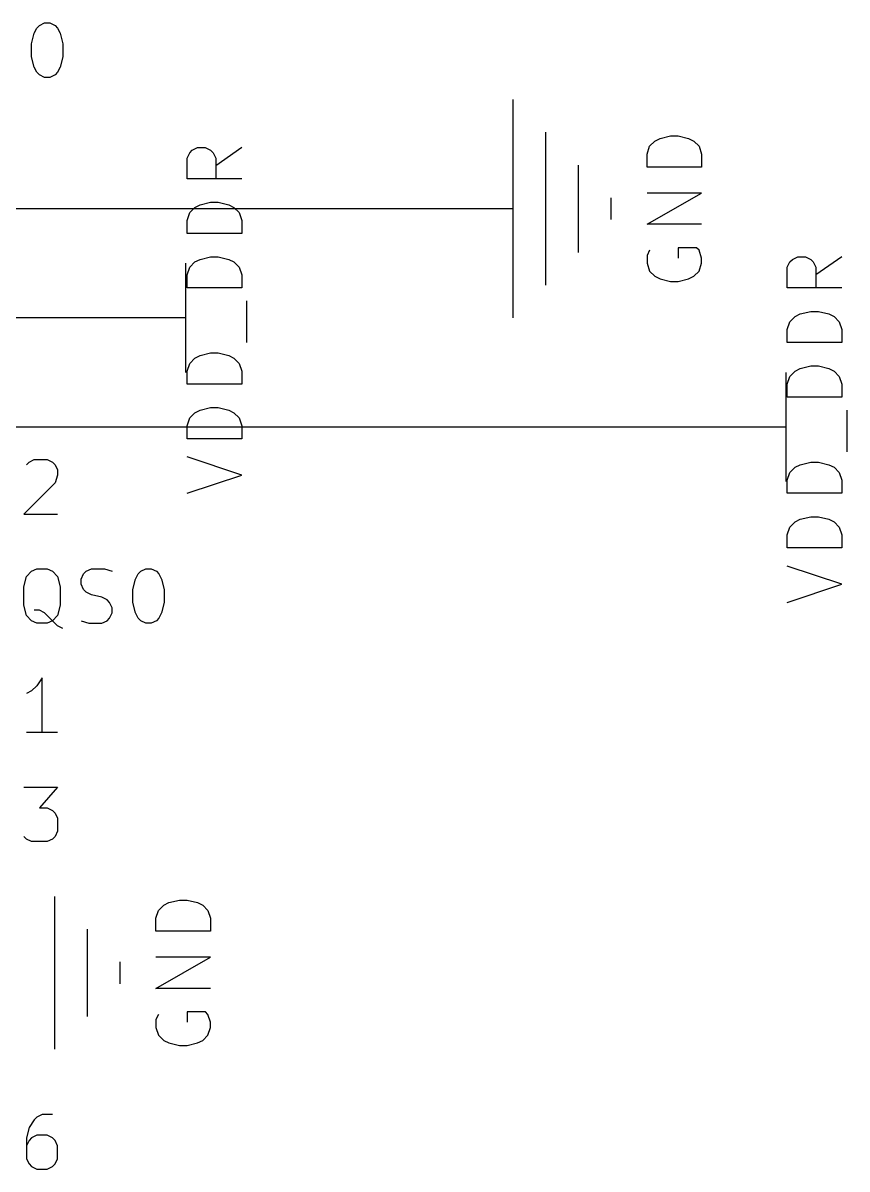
# Model space of a CAD drawing. Header units: millimetres. Extents: x 3 to 246, y -195 to -4.
# Drawn here: x 88.92 to 108.1, y -101.09 to -74.42 of the extents above; entities that cross this region are included whole.
import ezdxf

# ---------------------------------------------------------------- set-up
doc = ezdxf.new("R2010")
doc.units = ezdxf.units.MM
for name, color, linetype in [('GREENSIXTYFIVE', 129, 'CONTINUOUS'), ('LIGHTGREEN', 92, 'CONTINUOUS'), ('RED', 14, 'CONTINUOUS'), ('REDSIX', 19, 'CONTINUOUS')]:
    doc.layers.add(name, color=color, linetype=linetype)

msp = doc.modelspace()

# ---------------------------------------------------------------- linework, layer by layer
at = {"layer": 'GREENSIXTYFIVE', "linetype": 'CONTINUOUS'}
for p, q in [((103.7516, -77.1069), (103.9935, -77.0465)), ((103.7516, -77.1069), (103.9935, -77.0465)), ((103.9935, -77.0465), (104.1749, -77.0465)), ((103.9935, -77.0465), (104.1749, -77.0465)), ((104.1749, -77.0465), (104.4168, -77.1069)), ((104.1749, -77.0465), (104.4168, -77.1069)), ((92.8649, -77.3792), (92.9858, -77.3188)), ((92.9858, -77.3188), (93.1673, -77.3188)), ((93.1673, -77.3188), (93.2882, -77.3792)), ((94.0139, -77.3188), (93.4092, -77.7421)), ((103.4492, -77.4698), (103.5097, -77.2884)), ((103.4492, -77.4698), (103.5097, -77.2884)), ((103.5097, -77.2884), (103.6307, -77.1674)), ((103.5097, -77.2884), (103.6307, -77.1674)), ((103.6307, -77.1674), (103.7516, -77.1069)), ((103.6307, -77.1674), (103.7516, -77.1069)), ((104.4168, -77.1069), (104.5378, -77.1674)), ((104.4168, -77.1069), (104.5378, -77.1674)), ((104.5378, -77.1674), (104.6588, -77.2884)), ((104.5378, -77.1674), (104.6588, -77.2884)), ((104.6588, -77.2884), (104.7192, -77.4698)), ((104.6588, -77.2884), (104.7192, -77.4698)), ((92.7439, -77.5607), (92.8044, -77.4397)), ((92.7439, -78.0445), (92.7439, -77.5607)), ((92.8044, -77.4397), (92.8649, -77.3792)), ((93.2882, -77.3792), (93.3487, -77.4397)), ((93.3487, -77.4397), (93.4092, -77.5607)), ((93.4092, -77.5607), (93.4092, -78.0445)), ((103.4492, -77.7722), (103.4492, -77.4698)), ((103.4492, -77.7722), (103.4492, -77.4698)), ((104.7192, -77.4698), (104.7192, -77.7722)), ((104.7192, -77.4698), (104.7192, -77.7722)), ((104.7192, -77.7722), (103.4492, -77.7722)), ((104.7192, -77.7722), (103.4492, -77.7722)), ((94.0139, -78.0445), (92.7439, -78.0445)), ((103.4492, -79.1027), (104.7192, -78.377)), ((104.7192, -78.377), (103.4492, -78.377)), ((103.4492, -79.1027), (104.7192, -78.377)), ((104.7192, -78.377), (103.4492, -78.377)), ((92.9254, -78.7097), (93.0463, -78.6492)), ((93.0463, -78.6492), (93.2882, -78.5888)), ((93.2882, -78.5888), (93.4696, -78.5888)), ((93.4696, -78.5888), (93.7115, -78.6492)), ((93.7115, -78.6492), (93.8325, -78.7097)), ((92.7439, -79.0121), (92.8044, -78.8307)), ((92.8044, -78.8307), (92.9254, -78.7097)), ((93.8325, -78.7097), (93.9535, -78.8307)), ((93.9535, -78.8307), (94.0139, -79.0121)), ((92.7439, -79.3145), (92.7439, -79.0121)), ((94.0139, -79.0121), (94.0139, -79.3145)), ((104.7192, -79.1027), (103.4492, -79.1027)), ((104.7192, -79.1027), (103.4492, -79.1027)), ((94.0139, -79.3145), (92.7439, -79.3145)), ((103.5097, -79.7074), (103.4492, -79.8284)), ((103.5097, -79.7074), (103.4492, -79.8284)), ((104.5983, -79.647), (104.1749, -79.647)), ((104.1749, -79.647), (104.1749, -79.8889)), ((104.5983, -79.647), (104.1749, -79.647)), ((104.1749, -79.647), (104.1749, -79.8889)), ((104.6588, -79.7074), (104.5983, -79.647)), ((104.6588, -79.7074), (104.5983, -79.647)), ((104.7192, -79.8889), (104.6588, -79.7074)), ((104.7192, -79.8889), (104.6588, -79.7074)), ((92.8044, -80.1007), (92.9254, -79.9797)), ((92.9254, -79.9797), (93.0463, -79.9192)), ((93.0463, -79.9192), (93.2882, -79.8588)), ((93.2882, -79.8588), (93.4696, -79.8588)), ((93.4696, -79.8588), (93.7115, -79.9192)), ((93.7115, -79.9192), (93.8325, -79.9797)), ((93.8325, -79.9797), (93.9535, -80.1007)), ((103.4492, -79.8284), (103.4492, -80.0098)), ((103.4492, -79.8284), (103.4492, -80.0098)), ((103.4492, -80.0098), (103.5097, -80.1912)), ((103.4492, -80.0098), (103.5097, -80.1912)), ((104.6588, -80.1912), (104.7192, -80.0098)), ((104.6588, -80.1912), (104.7192, -80.0098)), ((104.7192, -80.0098), (104.7192, -79.8889)), ((104.7192, -80.0098), (104.7192, -79.8889)), ((106.7139, -80.1007), (106.7744, -79.9797)), ((106.7139, -80.1007), (106.7744, -79.9797)), ((106.7744, -79.9797), (106.8349, -79.9192)), ((106.7744, -79.9797), (106.8349, -79.9192)), ((106.8349, -79.9192), (106.9558, -79.8588)), ((106.8349, -79.9192), (106.9558, -79.8588)), ((106.9558, -79.8588), (107.1373, -79.8588)), ((106.9558, -79.8588), (107.1373, -79.8588)), ((107.1373, -79.8588), (107.2582, -79.9192)), ((107.1373, -79.8588), (107.2582, -79.9192)), ((107.2582, -79.9192), (107.3187, -79.9797)), ((107.2582, -79.9192), (107.3187, -79.9797)), ((107.3187, -79.9797), (107.3792, -80.1007)), ((107.3187, -79.9797), (107.3792, -80.1007)), ((107.9839, -79.8588), (107.3792, -80.2821)), ((107.9839, -79.8588), (107.3792, -80.2821)), ((92.7439, -80.2821), (92.8044, -80.1007)), ((93.9535, -80.1007), (94.0139, -80.2821)), ((103.5097, -80.1912), (103.6307, -80.3122)), ((103.5097, -80.1912), (103.6307, -80.3122)), ((104.5378, -80.3122), (104.6588, -80.1912)), ((104.5378, -80.3122), (104.6588, -80.1912)), ((106.7139, -80.5845), (106.7139, -80.1007)), ((106.7139, -80.5845), (106.7139, -80.1007)), ((107.3792, -80.1007), (107.3792, -80.5845)), ((107.3792, -80.1007), (107.3792, -80.5845)), ((92.7439, -80.5845), (92.7439, -80.2821)), ((94.0139, -80.2821), (94.0139, -80.5845)), ((103.6307, -80.3122), (103.7516, -80.3727)), ((103.6307, -80.3122), (103.7516, -80.3727)), ((103.7516, -80.3727), (103.9935, -80.4331)), ((103.7516, -80.3727), (103.9935, -80.4331)), ((103.9935, -80.4331), (104.1749, -80.4331)), ((103.9935, -80.4331), (104.1749, -80.4331)), ((104.1749, -80.4331), (104.4168, -80.3727)), ((104.1749, -80.4331), (104.4168, -80.3727)), ((104.4168, -80.3727), (104.5378, -80.3122)), ((104.4168, -80.3727), (104.5378, -80.3122)), ((94.0139, -80.5845), (92.7439, -80.5845)), ((107.9839, -80.5845), (106.7139, -80.5845)), ((107.9839, -80.5845), (106.7139, -80.5845)), ((94.1349, -81.8545), (94.1349, -80.8868)), ((106.7744, -81.3707), (106.8954, -81.2497)), ((106.7744, -81.3707), (106.8954, -81.2497)), ((106.8954, -81.2497), (107.0163, -81.1892)), ((106.8954, -81.2497), (107.0163, -81.1892)), ((107.0163, -81.1892), (107.2582, -81.1288)), ((107.0163, -81.1892), (107.2582, -81.1288)), ((107.2582, -81.1288), (107.4396, -81.1288)), ((107.2582, -81.1288), (107.4396, -81.1288)), ((107.4396, -81.1288), (107.6815, -81.1892)), ((107.4396, -81.1288), (107.6815, -81.1892)), ((107.6815, -81.1892), (107.8025, -81.2497)), ((107.6815, -81.1892), (107.8025, -81.2497)), ((107.8025, -81.2497), (107.9235, -81.3707)), ((107.8025, -81.2497), (107.9235, -81.3707)), ((106.7139, -81.5521), (106.7744, -81.3707)), ((106.7139, -81.5521), (106.7744, -81.3707)), ((106.7139, -81.8545), (106.7139, -81.5521)), ((106.7139, -81.8545), (106.7139, -81.5521)), ((107.9235, -81.3707), (107.9839, -81.5521)), ((107.9235, -81.3707), (107.9839, -81.5521)), ((107.9839, -81.5521), (107.9839, -81.8545)), ((107.9839, -81.5521), (107.9839, -81.8545)), ((107.9839, -81.8545), (106.7139, -81.8545)), ((107.9839, -81.8545), (106.7139, -81.8545)), ((93.0463, -82.1568), (93.2882, -82.0964)), ((93.2882, -82.0964), (93.4696, -82.0964)), ((93.4696, -82.0964), (93.7115, -82.1568)), ((92.7439, -82.5197), (92.8044, -82.3383)), ((92.8044, -82.3383), (92.9254, -82.2173)), ((92.9254, -82.2173), (93.0463, -82.1568)), ((93.7115, -82.1568), (93.8325, -82.2173)), ((93.8325, -82.2173), (93.9535, -82.3383)), ((93.9535, -82.3383), (94.0139, -82.5197)), ((107.0163, -82.4592), (107.2582, -82.3988)), ((107.0163, -82.4592), (107.2582, -82.3988)), ((107.2582, -82.3988), (107.4396, -82.3988)), ((107.2582, -82.3988), (107.4396, -82.3988)), ((107.4396, -82.3988), (107.6815, -82.4592)), ((107.4396, -82.3988), (107.6815, -82.4592)), ((92.7439, -82.8221), (92.7439, -82.5197)), ((94.0139, -82.5197), (94.0139, -82.8221)), ((106.7139, -82.8221), (106.7744, -82.6407)), ((106.7139, -82.8221), (106.7744, -82.6407)), ((106.7744, -82.6407), (106.8954, -82.5197)), ((106.7744, -82.6407), (106.8954, -82.5197)), ((106.8954, -82.5197), (107.0163, -82.4592)), ((106.8954, -82.5197), (107.0163, -82.4592)), ((107.6815, -82.4592), (107.8025, -82.5197)), ((107.6815, -82.4592), (107.8025, -82.5197)), ((107.8025, -82.5197), (107.9235, -82.6407)), ((107.8025, -82.5197), (107.9235, -82.6407)), ((107.9235, -82.6407), (107.9839, -82.8221)), ((107.9235, -82.6407), (107.9839, -82.8221)), ((94.0139, -82.8221), (92.7439, -82.8221)), ((106.7139, -83.1245), (106.7139, -82.8221)), ((106.7139, -83.1245), (106.7139, -82.8221)), ((107.9839, -82.8221), (107.9839, -83.1245)), ((107.9839, -82.8221), (107.9839, -83.1245)), ((107.9839, -83.1245), (106.7139, -83.1245)), ((107.9839, -83.1245), (106.7139, -83.1245)), ((92.9254, -83.4873), (93.0463, -83.4268)), ((93.0463, -83.4268), (93.2882, -83.3664)), ((93.2882, -83.3664), (93.4696, -83.3664)), ((93.4696, -83.3664), (93.7115, -83.4268)), ((93.7115, -83.4268), (93.8325, -83.4873)), ((108.1049, -84.3945), (108.1049, -83.4268)), ((108.1049, -84.3945), (108.1049, -83.4268)), ((92.7439, -83.7897), (92.8044, -83.6083)), ((92.8044, -83.6083), (92.9254, -83.4873)), ((93.8325, -83.4873), (93.9535, -83.6083)), ((93.9535, -83.6083), (94.0139, -83.7897)), ((92.7439, -84.0921), (92.7439, -83.7897)), ((94.0139, -83.7897), (94.0139, -84.0921)), ((94.0139, -84.0921), (92.7439, -84.0921)), ((94.0139, -84.9388), (92.7439, -84.5154)), ((106.7744, -84.8783), (106.8954, -84.7573)), ((106.7744, -84.8783), (106.8954, -84.7573)), ((106.8954, -84.7573), (107.0163, -84.6968)), ((106.8954, -84.7573), (107.0163, -84.6968)), ((107.0163, -84.6968), (107.2582, -84.6364)), ((107.0163, -84.6968), (107.2582, -84.6364)), ((107.2582, -84.6364), (107.4396, -84.6364)), ((107.2582, -84.6364), (107.4396, -84.6364)), ((107.4396, -84.6364), (107.6815, -84.6968)), ((107.4396, -84.6364), (107.6815, -84.6968)), ((107.6815, -84.6968), (107.8025, -84.7573)), ((107.6815, -84.6968), (107.8025, -84.7573)), ((107.8025, -84.7573), (107.9235, -84.8783)), ((107.8025, -84.7573), (107.9235, -84.8783)), ((92.7439, -85.3621), (94.0139, -84.9388)), ((106.7139, -85.0597), (106.7744, -84.8783)), ((106.7139, -85.0597), (106.7744, -84.8783)), ((106.7139, -85.3621), (106.7139, -85.0597)), ((106.7139, -85.3621), (106.7139, -85.0597)), ((107.9235, -84.8783), (107.9839, -85.0597)), ((107.9235, -84.8783), (107.9839, -85.0597)), ((107.9839, -85.0597), (107.9839, -85.3621)), ((107.9839, -85.0597), (107.9839, -85.3621)), ((107.9839, -85.3621), (106.7139, -85.3621)), ((107.9839, -85.3621), (106.7139, -85.3621)), ((106.7744, -86.1483), (106.8954, -86.0273)), ((106.7744, -86.1483), (106.8954, -86.0273)), ((106.8954, -86.0273), (107.0163, -85.9668)), ((106.8954, -86.0273), (107.0163, -85.9668)), ((107.0163, -85.9668), (107.2582, -85.9064)), ((107.0163, -85.9668), (107.2582, -85.9064)), ((107.2582, -85.9064), (107.4396, -85.9064)), ((107.2582, -85.9064), (107.4396, -85.9064)), ((107.4396, -85.9064), (107.6815, -85.9668)), ((107.4396, -85.9064), (107.6815, -85.9668)), ((107.6815, -85.9668), (107.8025, -86.0273)), ((107.6815, -85.9668), (107.8025, -86.0273)), ((107.8025, -86.0273), (107.9235, -86.1483)), ((107.8025, -86.0273), (107.9235, -86.1483)), ((106.7139, -86.3297), (106.7744, -86.1483)), ((106.7139, -86.3297), (106.7744, -86.1483)), ((106.7139, -86.6321), (106.7139, -86.3297)), ((106.7139, -86.6321), (106.7139, -86.3297)), ((107.9235, -86.1483), (107.9839, -86.3297)), ((107.9235, -86.1483), (107.9839, -86.3297)), ((107.9839, -86.3297), (107.9839, -86.6321)), ((107.9839, -86.3297), (107.9839, -86.6321)), ((107.9839, -86.6321), (106.7139, -86.6321)), ((107.9839, -86.6321), (106.7139, -86.6321)), ((107.9839, -87.4788), (106.7139, -87.0554)), ((107.9839, -87.4788), (106.7139, -87.0554)), ((106.7139, -87.9021), (107.9839, -87.4788)), ((106.7139, -87.9021), (107.9839, -87.4788)), ((92.2007, -94.9474), (92.3216, -94.8869)), ((92.3216, -94.8869), (92.5635, -94.8265)), ((92.5635, -94.8265), (92.7449, -94.8265)), ((92.7449, -94.8265), (92.9868, -94.8869)), ((92.9868, -94.8869), (93.1078, -94.9474)), ((92.0192, -95.2498), (92.0797, -95.0684)), ((92.0797, -95.0684), (92.2007, -94.9474)), ((93.1078, -94.9474), (93.2288, -95.0684)), ((93.2288, -95.0684), (93.2892, -95.2498)), ((92.0192, -95.5522), (92.0192, -95.2498)), ((93.2892, -95.2498), (93.2892, -95.5522)), ((93.2892, -95.5522), (92.0192, -95.5522)), ((92.0192, -96.8827), (93.2892, -96.157)), ((93.2892, -96.157), (92.0192, -96.157)), ((93.2892, -96.8827), (92.0192, -96.8827)), ((92.0797, -97.4874), (92.0192, -97.6084)), ((92.0192, -97.6084), (92.0192, -97.7898)), ((93.1683, -97.427), (92.7449, -97.427)), ((92.7449, -97.427), (92.7449, -97.6689)), ((93.2288, -97.4874), (93.1683, -97.427)), ((93.2892, -97.6689), (93.2288, -97.4874)), ((92.0192, -97.7898), (92.0797, -97.9712)), ((93.2288, -97.9712), (93.2892, -97.7898)), ((93.2892, -97.7898), (93.2892, -97.6689)), ((92.0797, -97.9712), (92.2007, -98.0922)), ((92.2007, -98.0922), (92.3216, -98.1527)), ((92.9868, -98.1527), (93.1078, -98.0922)), ((93.1078, -98.0922), (93.2288, -97.9712)), ((92.3216, -98.1527), (92.5635, -98.2131)), ((92.5635, -98.2131), (92.7449, -98.2131)), ((92.7449, -98.2131), (92.9868, -98.1527))]:
    msp.add_line(p, q, dxfattribs=at)
at = {"layer": 'LIGHTGREEN', "linetype": 'CONTINUOUS'}
for p, q in [((97.79, -78.74), (69.85, -78.74)), ((90.17, -81.28), (69.85, -81.28)), ((104.14, -83.82), (69.85, -83.82))]:
    msp.add_line(p, q, dxfattribs=at)
at = {"layer": 'RED', "linetype": 'CONTINUOUS'}
for p, q in [((100.33, -81.28), (100.33, -76.2)), ((101.092, -80.518), (101.092, -76.962)), ((101.854, -79.756), (101.854, -77.724)), ((102.616, -78.994), (102.616, -78.486)), ((100.33, -78.74), (97.79, -78.74)), ((100.33, -78.74), (97.79, -78.74)), ((92.71, -80.01), (92.71, -82.55)), ((91.44, -81.28), (90.17, -81.28)), ((92.71, -81.28), (91.44, -81.28)), ((106.68, -82.55), (106.68, -85.09)), ((105.41, -83.82), (104.14, -83.82)), ((105.41, -83.82), (104.14, -83.82)), ((106.68, -83.82), (105.41, -83.82)), ((89.662, -98.298), (89.662, -94.742)), ((90.424, -97.536), (90.424, -95.504)), ((91.186, -96.774), (91.186, -96.266))]:
    msp.add_line(p, q, dxfattribs=at)
at = {"layer": 'REDSIX', "linetype": 'CONTINUOUS'}
for p, q in [((89.1253, -74.9007), (89.1857, -74.6588)), ((89.1857, -74.6588), (89.2462, -74.5379)), ((89.2462, -74.5379), (89.3067, -74.4774)), ((89.3067, -74.4774), (89.4276, -74.4169)), ((89.4276, -74.4169), (89.5486, -74.4169)), ((89.5486, -74.4169), (89.6695, -74.4774)), ((89.6695, -74.4774), (89.73, -74.5379)), ((89.73, -74.5379), (89.7905, -74.6588)), ((89.7905, -74.6588), (89.851, -74.9007)), ((89.1253, -75.2031), (89.1253, -74.9007)), ((89.851, -74.9007), (89.851, -75.2031)), ((89.1857, -75.445), (89.1253, -75.2031)), ((89.851, -75.2031), (89.7905, -75.445)), ((89.2462, -75.566), (89.1857, -75.445)), ((89.7905, -75.445), (89.73, -75.566)), ((89.3067, -75.6265), (89.2462, -75.566)), ((89.4276, -75.6869), (89.3067, -75.6265)), ((89.5486, -75.6869), (89.4276, -75.6869)), ((89.6695, -75.6265), (89.5486, -75.6869)), ((89.73, -75.566), (89.6695, -75.6265)), ((89.0044, -84.6979), (89.0648, -84.6374)), ((89.0648, -84.6374), (89.1858, -84.5769)), ((89.1858, -84.5769), (89.4882, -84.5769)), ((89.4882, -84.5769), (89.6091, -84.6374)), ((89.6091, -84.6374), (89.6696, -84.6979)), ((89.6696, -84.6979), (89.7301, -84.8188)), ((89.7301, -84.9398), (89.6696, -85.1212)), ((89.7301, -84.8188), (89.7301, -84.9398)), ((89.6696, -85.1212), (88.9439, -85.8469)), ((88.9439, -85.8469), (89.7301, -85.8469)), ((89.0043, -87.2984), (89.1253, -87.1774)), ((89.1253, -87.1774), (89.2462, -87.1169)), ((89.2462, -87.1169), (89.4881, -87.1169)), ((89.4881, -87.1169), (89.6091, -87.1774)), ((89.6091, -87.1774), (89.73, -87.2984)), ((90.3348, -87.2379), (90.3953, -87.1774)), ((90.3953, -87.1774), (90.5163, -87.1169)), ((90.5163, -87.1169), (90.8186, -87.1169)), ((90.8186, -87.1169), (91.0001, -87.1774)), ((91.6048, -87.2379), (91.6653, -87.1774)), ((91.6653, -87.1774), (91.7862, -87.1169)), ((91.7862, -87.1169), (91.9072, -87.1169)), ((91.9072, -87.1169), (92.0281, -87.1774)), ((92.0281, -87.1774), (92.0886, -87.2379)), ((88.9439, -87.5403), (89.0043, -87.2984)), ((89.73, -87.2984), (89.7905, -87.5403)), ((90.2744, -87.3588), (90.3348, -87.2379)), ((90.2744, -87.4798), (90.2744, -87.3588)), ((91.4839, -87.6007), (91.5443, -87.3588)), ((91.5443, -87.3588), (91.6048, -87.2379)), ((92.0886, -87.2379), (92.1491, -87.3588)), ((92.1491, -87.3588), (92.2096, -87.6007)), ((88.9439, -87.9636), (88.9439, -87.5403)), ((89.7905, -87.5403), (89.7905, -87.9636)), ((90.3348, -87.6007), (90.2744, -87.4798)), ((90.3953, -87.6612), (90.3348, -87.6007)), ((90.5163, -87.7217), (90.3953, -87.6612)), ((90.7582, -87.7822), (90.5163, -87.7217)), ((91.4839, -87.9031), (91.4839, -87.6007)), ((92.2096, -87.6007), (92.2096, -87.9031)), ((89.0043, -88.2055), (88.9439, -87.9636)), ((89.7905, -87.9636), (89.73, -88.2055)), ((90.8791, -87.8426), (90.7582, -87.7822)), ((90.9396, -87.9031), (90.8791, -87.8426)), ((91.0001, -88.0241), (90.9396, -87.9031)), ((91.5443, -88.145), (91.4839, -87.9031)), ((92.2096, -87.9031), (92.1491, -88.145)), ((89.1253, -88.3265), (89.0043, -88.2055)), ((89.3067, -88.0845), (89.1858, -88.0845)), ((89.4277, -88.145), (89.3067, -88.0845)), ((89.6091, -88.3265), (89.4277, -88.145)), ((89.73, -88.2055), (89.6091, -88.3265)), ((90.8791, -88.3265), (90.9396, -88.266)), ((90.9396, -88.266), (91.0001, -88.145)), ((91.0001, -88.145), (91.0001, -88.0241)), ((91.6048, -88.266), (91.5443, -88.145)), ((91.6653, -88.3265), (91.6048, -88.266)), ((92.0886, -88.266), (92.0281, -88.3265)), ((92.1491, -88.145), (92.0886, -88.266)), ((89.2462, -88.3869), (89.1253, -88.3265)), ((89.4881, -88.3869), (89.2462, -88.3869)), ((89.6091, -88.3265), (89.4881, -88.3869)), ((89.73, -88.4474), (89.6091, -88.3265)), ((89.851, -88.5079), (89.73, -88.4474)), ((90.2744, -88.3265), (90.4558, -88.3869)), ((90.4558, -88.3869), (90.7582, -88.3869)), ((90.7582, -88.3869), (90.8791, -88.3265)), ((91.7862, -88.3869), (91.6653, -88.3265)), ((91.9072, -88.3869), (91.7862, -88.3869)), ((92.0281, -88.3265), (91.9072, -88.3869)), ((89.2463, -89.8384), (89.1253, -89.9593)), ((89.3672, -89.6569), (89.2463, -89.8384)), ((89.3672, -90.9269), (89.3672, -89.6569)), ((89.1253, -89.9593), (89.0044, -90.0198)), ((89.7301, -90.9269), (89.0044, -90.9269)), ((88.9439, -92.1969), (89.7301, -92.1969)), ((89.7301, -92.1969), (89.3067, -92.6807)), ((89.3067, -92.6807), (89.4882, -92.6807)), ((89.4882, -92.6807), (89.6091, -92.7412)), ((89.6091, -92.7412), (89.6696, -92.8017)), ((89.6696, -92.8017), (89.7301, -92.9226)), ((89.7301, -92.9226), (89.7301, -93.225)), ((89.7301, -93.225), (89.6696, -93.346)), ((89.0044, -93.4065), (88.9439, -93.346)), ((89.1253, -93.4669), (89.0044, -93.4065)), ((89.4882, -93.4669), (89.1253, -93.4669)), ((89.6091, -93.4065), (89.4882, -93.4669)), ((89.6696, -93.346), (89.6091, -93.4065)), ((89.1858, -99.9379), (89.0648, -100.1193)), ((89.2463, -99.8774), (89.1858, -99.9379)), ((89.3672, -99.8169), (89.2463, -99.8774)), ((89.6091, -99.8169), (89.3672, -99.8169)), ((89.0648, -100.1193), (89.0044, -100.3612)), ((89.0044, -100.3612), (89.0044, -100.845)), ((89.0648, -100.4217), (89.0044, -100.5426)), ((89.1253, -100.3612), (89.0648, -100.4217)), ((89.2463, -100.3007), (89.1253, -100.3612)), ((89.4882, -100.3007), (89.2463, -100.3007)), ((89.6091, -100.3612), (89.4882, -100.3007)), ((89.6696, -100.4217), (89.6091, -100.3612)), ((89.7301, -100.5426), (89.6696, -100.4217)), ((89.7301, -100.845), (89.7301, -100.5426)), ((89.0044, -100.845), (89.0648, -100.966)), ((89.0648, -100.966), (89.1253, -101.0265)), ((89.1253, -101.0265), (89.2463, -101.0869)), ((89.4882, -101.0869), (89.6091, -101.0265)), ((89.6091, -101.0265), (89.6696, -100.966)), ((89.6696, -100.966), (89.7301, -100.845)), ((89.2463, -101.0869), (89.4882, -101.0869))]:
    msp.add_line(p, q, dxfattribs=at)

doc.saveas('drawing.dxf')
